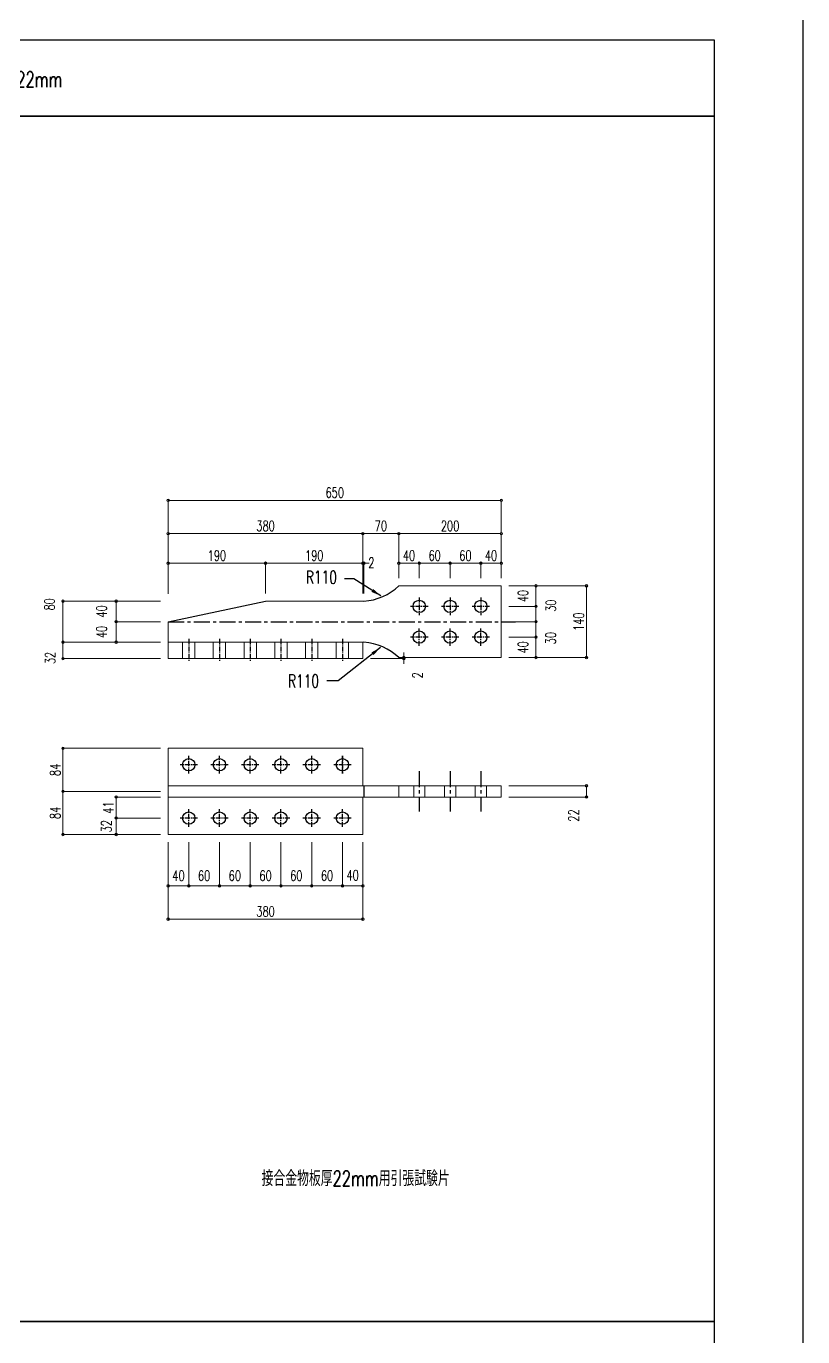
# Model space of a CAD drawing. Header units: millimetres. Extents: x -4568 to 36914, y -114 to 17788.
# Drawn here: x 28109 to 29624, y 9515 to 12072 of the extents above; entities that cross this region are included whole.
import ezdxf

# ---------------------------------------------------------------- set-up
doc = ezdxf.new("R2010")
doc.units = ezdxf.units.MM
doc.header["$LTSCALE"] = 5
for name, pattern in [('ACAD_ISO03W100', [30, 12, -18]), ('CENTER1', [10, 6.25, -1.25, 1.25, -1.25]), ('JIS_08_50', [53, 50, -1.125, 0.75, -1.125])]:
    doc.linetypes.add(name, pattern=pattern)
doc.layers.get('0').update_dxf_attribs({"color": 255})
doc.layers.get('DEFPOINTS').update_dxf_attribs({"color": 255})
for name, color, linetype in [('01', 7, 'Continuous'), ('CENTER', 2, 'JIS_08_50'), ('寸法', 4, 'Continuous'), ('補助線', 7, 'ACAD_ISO03W100'), ('金物', 142, 'Continuous')]:
    doc.layers.add(name, color=color, linetype=linetype)
doc.styles.add('KANJI', font='simplex.shx', dxfattribs={"width": 0.7, "bigfont": 'extfont2.shx'})
doc.styles.get("Standard").update_dxf_attribs({"font": 'simplex.shx', "width": 0.7, "height": 2.5, "bigfont": '@extfont2.shx'})
doc.styles.add('SUNPOU2', font='simplex.shx', dxfattribs={"width": 0.7, "height": 50, "bigfont": 'extfont2.shx'})
doc.dimstyles.new('コピー(2) - Standard', dxfattribs={"dimtxt": 25, "dimasz": 20, "dimexe": 0.18, "dimexo": 0.0625, "dimgap": 15, "dimtad": 1, "dimdec": 0, "dimzin": 0, "dimdsep": 46, "dimtxsty": 'Standard', "dimblk": 'DOTSMALL', "dimcen": 0.09, "dimadec": 0, "dimazin": 0, "dimtfac": 1, "dimtdec": 0, "dimtofl": 0, "dimtmove": 0, "dimatfit": 3, "dimfxl": 0, "dimtolj": 1, "dimtzin": 0, "dimarcsym": 0})
doc.dimstyles.new('一般寸法-小さめ', dxfattribs={"dimscale": 10, "dimtxt": 2, "dimasz": 0.5, "dimexe": 0.125, "dimexo": 1.5, "dimgap": 0.5, "dimtad": 1, "dimtxsty": 'KANJI', "dimblk": 'ORIGIN', "dimcen": 0, "dimclrd": 256, "dimclre": 256, "dimclrt": 256, "dimadec": 0, "dimazin": 0, "dimtfac": 1, "dimtmove": 2, "dimatfit": 2, "dimfxl": 0, "dimtolj": 2, "dimlwd": 5, "dimlwe": 5, "dimarcsym": 0})

# ---------------------------------------------------------------- blocks, each defined once
blk = doc.blocks.new('_Origin')
at = {"color": 0, "linetype": 'ByBlock', "lineweight": -2}
blk.add_line((0, 0), (-1, 0), dxfattribs=at)
blk.add_circle((0, 0), 0.5, dxfattribs=at)
blk = doc.blocks.new('*D115')
at = {"layer": 'DEFPOINTS', "color": 0, "transparency": 16777216}
for p in [(28766.1, 11081.7), (28386.1, 10949.9), (28766.1, 10949.9)]:
    blk.add_point(p, dxfattribs=at)
at = {"layer": '寸法', "lineweight": 5, "transparency": 16777216}
for p, q in [((28386.1, 10964.9), (28386.1, 11082.9)), ((28391.1, 11081.7), (28761.1, 11081.7)), ((28766.1, 10964.9), (28766.1, 11082.9))]:
    blk.add_line(p, q, dxfattribs=at)
at = {"layer": '寸法', "lineweight": 5, "transparency": 16777216, "xscale": 5, "yscale": 5, "zscale": 5, "rotation": 180}
blk.add_blockref('_Origin', (28386.1, 11081.7), dxfattribs=at)
at = {"layer": '寸法', "lineweight": 5, "transparency": 16777216, "xscale": 5, "yscale": 5, "zscale": 5}
blk.add_blockref('_Origin', (28766.1, 11081.7), dxfattribs=at)
at = {"layer": '寸法', "transparency": 16777216, "insert": (28576.1, 11096.7), "char_height": 20, "attachment_point": 5, "style": 'KANJI'}
blk.add_mtext('\\A2;380', dxfattribs=at)
blk = doc.blocks.new('*D116')
at = {"layer": 'DEFPOINTS', "color": 0, "transparency": 16777216}
for p in [(28766.1, 11081.7), (28836.1, 10981.4), (28766.1, 10949.9)]:
    blk.add_point(p, dxfattribs=at)
at = {"layer": '寸法', "lineweight": 5, "transparency": 16777216}
for p, q in [((28766.1, 10964.9), (28766.1, 11082.9)), ((28831.1, 11081.7), (28771.1, 11081.7)), ((28836.1, 10996.4), (28836.1, 11082.9))]:
    blk.add_line(p, q, dxfattribs=at)
at = {"layer": '寸法', "lineweight": 5, "transparency": 16777216, "xscale": 5, "yscale": 5, "zscale": 5, "rotation": 180}
blk.add_blockref('_Origin', (28766.1, 11081.7), dxfattribs=at)
at = {"layer": '寸法', "lineweight": 5, "transparency": 16777216, "xscale": 5, "yscale": 5, "zscale": 5}
blk.add_blockref('_Origin', (28836.1, 11081.7), dxfattribs=at)
at = {"layer": '寸法', "transparency": 16777216, "insert": (28801.1, 11096.7), "char_height": 20, "attachment_point": 5, "style": 'KANJI'}
blk.add_mtext('\\A2;70', dxfattribs=at)
blk = doc.blocks.new('*D117')
at = {"layer": 'DEFPOINTS', "color": 0, "transparency": 16777216}
for p in [(29036.1, 10589.9), (29202.2, 10589.9), (29036.1, 10567.9)]:
    blk.add_point(p, dxfattribs=at)
at = {"layer": '寸法', "lineweight": 5, "transparency": 16777216}
for p, q in [((29051.1, 10589.9), (29203.5, 10589.9)), ((29051.1, 10567.9), (29203.5, 10567.9)), ((29202.2, 10572.9), (29202.2, 10584.9))]:
    blk.add_line(p, q, dxfattribs=at)
at = {"layer": '寸法', "lineweight": 5, "transparency": 16777216, "xscale": 5, "yscale": 5, "zscale": 5}
for p, rotation in [((29202.2, 10589.9), 90), ((29202.2, 10567.9), 270)]:
    blk.add_blockref('_Origin', p, dxfattribs=dict(at, rotation=rotation))
at = {"layer": '寸法', "transparency": 16777216, "insert": (29177.2, 10531.9), "char_height": 20, "attachment_point": 5, "rotation": 90, "style": 'KANJI'}
blk.add_mtext('\\A2;22', dxfattribs=at)
blk = doc.blocks.new('*D118')
at = {"layer": 'DEFPOINTS', "color": 0, "transparency": 16777216}
for p in [(29036.1, 10979.9), (29202.2, 10979.9), (29036.1, 10839.9)]:
    blk.add_point(p, dxfattribs=at)
at = {"layer": '寸法', "lineweight": 5, "transparency": 16777216}
for p, q in [((29051.1, 10979.9), (29203.5, 10979.9)), ((29202.2, 10844.9), (29202.2, 10974.9)), ((29051.1, 10839.9), (29203.5, 10839.9))]:
    blk.add_line(p, q, dxfattribs=at)
at = {"layer": '寸法', "lineweight": 5, "transparency": 16777216, "xscale": 5, "yscale": 5, "zscale": 5}
for p, rotation in [((29202.2, 10979.9), 90), ((29202.2, 10839.9), 270)]:
    blk.add_blockref('_Origin', p, dxfattribs=dict(at, rotation=rotation))
at = {"layer": '寸法', "transparency": 16777216, "insert": (29187.2, 10909.9), "char_height": 20, "attachment_point": 5, "rotation": 90, "style": 'KANJI'}
blk.add_mtext('\\A2;140', dxfattribs=at)
blk = doc.blocks.new('*D119')
at = {"layer": 'DEFPOINTS', "color": 0, "transparency": 16777216}
for p in [(28180.7, 10949.9), (28386.1, 10949.9), (28386.1, 10869.9)]:
    blk.add_point(p, dxfattribs=at)
at = {"layer": '寸法', "lineweight": 5, "transparency": 16777216}
for p, q in [((28371.1, 10949.9), (28179.4, 10949.9)), ((28180.7, 10874.9), (28180.7, 10944.9)), ((28371.1, 10869.9), (28179.4, 10869.9))]:
    blk.add_line(p, q, dxfattribs=at)
at = {"layer": '寸法', "lineweight": 5, "transparency": 16777216, "xscale": 5, "yscale": 5, "zscale": 5}
for p, rotation in [((28180.7, 10949.9), 90), ((28180.7, 10869.9), 270)]:
    blk.add_blockref('_Origin', p, dxfattribs=dict(at, rotation=rotation))
at = {"layer": '寸法', "transparency": 16777216, "insert": (28154.4, 10943.8), "char_height": 20, "attachment_point": 5, "rotation": 90, "style": 'KANJI'}
blk.add_mtext('\\A2;80', dxfattribs=at)
blk = doc.blocks.new('*D468')
at = {"layer": 'DEFPOINTS', "color": 0, "transparency": 16777216}
for p in [(29036.1, 11081.7), (28836.1, 10981.4), (29036.1, 10979.9)]:
    blk.add_point(p, dxfattribs=at)
at = {"layer": '寸法', "lineweight": 5, "transparency": 16777216}
for p, q in [((28836.1, 10996.4), (28836.1, 11082.9)), ((28841.1, 11081.7), (29031.1, 11081.7)), ((29036.1, 10994.9), (29036.1, 11082.9))]:
    blk.add_line(p, q, dxfattribs=at)
at = {"layer": '寸法', "lineweight": 5, "transparency": 16777216, "xscale": 5, "yscale": 5, "zscale": 5, "rotation": 180}
blk.add_blockref('_Origin', (28836.1, 11081.7), dxfattribs=at)
at = {"layer": '寸法', "lineweight": 5, "transparency": 16777216, "xscale": 5, "yscale": 5, "zscale": 5}
blk.add_blockref('_Origin', (29036.1, 11081.7), dxfattribs=at)
at = {"layer": '寸法', "transparency": 16777216, "insert": (28936.1, 11096.7), "char_height": 20, "attachment_point": 5, "style": 'KANJI'}
blk.add_mtext('\\A2;200', dxfattribs=at)
blk = doc.blocks.new('*D120')
at = {"layer": 'DEFPOINTS', "color": 0, "transparency": 16777216}
for p in [(29036.1, 10979.9), (29036.1, 10939.9), (29103.8, 10939.9)]:
    blk.add_point(p, dxfattribs=at)
at = {"layer": '寸法', "lineweight": 5, "transparency": 16777216}
for p, q in [((29051.1, 10979.9), (29105, 10979.9)), ((29103.8, 10974.9), (29103.8, 10944.9)), ((29051.1, 10939.9), (29105, 10939.9))]:
    blk.add_line(p, q, dxfattribs=at)
at = {"layer": '寸法', "lineweight": 5, "transparency": 16777216, "xscale": 5, "yscale": 5, "zscale": 5}
for p, rotation in [((29103.8, 10979.9), 90), ((29103.8, 10939.9), 270)]:
    blk.add_blockref('_Origin', p, dxfattribs=dict(at, rotation=rotation))
at = {"layer": '寸法', "transparency": 16777216, "insert": (29078.4, 10959.9), "char_height": 20, "attachment_point": 5, "rotation": 90, "style": 'KANJI'}
blk.add_mtext('\\A2;40', dxfattribs=at)
blk = doc.blocks.new('*D121')
at = {"layer": 'DEFPOINTS', "color": 0, "transparency": 16777216}
for p in [(29036.1, 10879.9), (29036.1, 10839.9), (29103.8, 10839.9)]:
    blk.add_point(p, dxfattribs=at)
at = {"layer": '寸法', "lineweight": 5, "transparency": 16777216}
for p, q in [((29051.1, 10879.9), (29105, 10879.9)), ((29103.8, 10874.9), (29103.8, 10844.9)), ((29051.1, 10839.9), (29105, 10839.9))]:
    blk.add_line(p, q, dxfattribs=at)
at = {"layer": '寸法', "lineweight": 5, "transparency": 16777216, "xscale": 5, "yscale": 5, "zscale": 5}
for p, rotation in [((29103.8, 10879.9), 90), ((29103.8, 10839.9), 270)]:
    blk.add_blockref('_Origin', p, dxfattribs=dict(at, rotation=rotation))
at = {"layer": '寸法', "transparency": 16777216, "insert": (29078.4, 10859.9), "char_height": 20, "attachment_point": 5, "rotation": 90, "style": 'KANJI'}
blk.add_mtext('\\A2;40', dxfattribs=at)
blk = doc.blocks.new('*D122')
at = {"layer": 'DEFPOINTS', "color": 0, "transparency": 16777216}
for p in [(28284.3, 10909.9), (28386.1, 10909.9), (28386.1, 10869.9)]:
    blk.add_point(p, dxfattribs=at)
at = {"layer": '寸法', "lineweight": 5, "transparency": 16777216}
for p, q in [((28371.1, 10909.9), (28283, 10909.9)), ((28284.3, 10874.9), (28284.3, 10904.9)), ((28371.1, 10869.9), (28283, 10869.9))]:
    blk.add_line(p, q, dxfattribs=at)
at = {"layer": '寸法', "lineweight": 5, "transparency": 16777216, "xscale": 5, "yscale": 5, "zscale": 5}
for p, rotation in [((28284.3, 10909.9), 90), ((28284.3, 10869.9), 270)]:
    blk.add_blockref('_Origin', p, dxfattribs=dict(at, rotation=rotation))
at = {"layer": '寸法', "transparency": 16777216, "insert": (28256.1, 10889.9), "char_height": 20, "attachment_point": 5, "rotation": 90, "style": 'KANJI'}
blk.add_mtext('\\A2;40', dxfattribs=at)
blk = doc.blocks.new('*D123')
at = {"layer": 'DEFPOINTS', "color": 0, "transparency": 16777216}
for p in [(28284.3, 10949.9), (28386.1, 10949.9), (28386.1, 10909.9)]:
    blk.add_point(p, dxfattribs=at)
at = {"layer": '寸法', "lineweight": 5, "transparency": 16777216}
for p, q in [((28371.1, 10949.9), (28283, 10949.9)), ((28284.3, 10914.9), (28284.3, 10944.9)), ((28371.1, 10909.9), (28283, 10909.9))]:
    blk.add_line(p, q, dxfattribs=at)
at = {"layer": '寸法', "lineweight": 5, "transparency": 16777216, "xscale": 5, "yscale": 5, "zscale": 5}
for p, rotation in [((28284.3, 10949.9), 90), ((28284.3, 10909.9), 270)]:
    blk.add_blockref('_Origin', p, dxfattribs=dict(at, rotation=rotation))
at = {"layer": '寸法', "transparency": 16777216, "insert": (28256.1, 10929.9), "char_height": 20, "attachment_point": 5, "rotation": 90, "style": 'KANJI'}
blk.add_mtext('\\A2;40', dxfattribs=at)
blk = doc.blocks.new('*D124')
at = {"layer": 'DEFPOINTS', "color": 0, "transparency": 16777216}
for p in [(29036.1, 11146.7), (29036.1, 10981.4), (28386.1, 10949.1)]:
    blk.add_point(p, dxfattribs=at)
at = {"layer": '寸法', "lineweight": 5, "transparency": 16777216}
for p, q in [((28386.1, 10964.1), (28386.1, 11147.9)), ((29036.1, 10996.4), (29036.1, 11147.9)), ((28391.1, 11146.7), (29031.1, 11146.7))]:
    blk.add_line(p, q, dxfattribs=at)
at = {"layer": '寸法', "lineweight": 5, "transparency": 16777216, "xscale": 5, "yscale": 5, "zscale": 5, "rotation": 180}
blk.add_blockref('_Origin', (28386.1, 11146.7), dxfattribs=at)
at = {"layer": '寸法', "lineweight": 5, "transparency": 16777216, "xscale": 5, "yscale": 5, "zscale": 5}
blk.add_blockref('_Origin', (29036.1, 11146.7), dxfattribs=at)
at = {"layer": '寸法', "transparency": 16777216, "insert": (28711.1, 11161.7), "char_height": 20, "attachment_point": 5, "style": 'KANJI'}
blk.add_mtext('\\A2;650', dxfattribs=at)
blk = doc.blocks.new('_DotSmall')
at = {"color": 0, "linetype": 'ByBlock', "const_width": 0.5}
blk.add_lwpolyline([(-0.0625, 0, 1), (0.0625, 0, 1)], format="xyb", close=True, dxfattribs=at)
blk = doc.blocks.new('*D125')
at = {"layer": 'DEFPOINTS', "color": 0, "transparency": 16777216}
for p in [(28576.1, 11023.9), (28386.1, 10949.9), (28576.1, 10949.9)]:
    blk.add_point(p, dxfattribs=at)
at = {"layer": '寸法', "lineweight": 5, "transparency": 16777216}
for p, q in [((28386.1, 10964.9), (28386.1, 11025.2)), ((28391.1, 11023.9), (28571.1, 11023.9)), ((28576.1, 10964.9), (28576.1, 11025.2))]:
    blk.add_line(p, q, dxfattribs=at)
at = {"layer": '寸法', "lineweight": 5, "transparency": 16777216, "xscale": 5, "yscale": 5, "zscale": 5, "rotation": 180}
blk.add_blockref('_Origin', (28386.1, 11023.9), dxfattribs=at)
at = {"layer": '寸法', "lineweight": 5, "transparency": 16777216, "xscale": 5, "yscale": 5, "zscale": 5}
blk.add_blockref('_Origin', (28576.1, 11023.9), dxfattribs=at)
at = {"layer": '寸法', "transparency": 16777216, "insert": (28481.1, 11038.9), "char_height": 20, "attachment_point": 5, "style": 'KANJI'}
blk.add_mtext('\\A2;190', dxfattribs=at)
blk = doc.blocks.new('*D126')
at = {"layer": 'DEFPOINTS', "color": 0, "transparency": 16777216}
for p in [(28766.1, 11023.9), (28576.1, 10949.9), (28766.1, 10949.9)]:
    blk.add_point(p, dxfattribs=at)
at = {"layer": '寸法', "lineweight": 5, "transparency": 16777216}
for p, q in [((28576.1, 10964.9), (28576.1, 11025.2)), ((28581.1, 11023.9), (28761.1, 11023.9)), ((28766.1, 10964.9), (28766.1, 11025.2))]:
    blk.add_line(p, q, dxfattribs=at)
at = {"layer": '寸法', "lineweight": 5, "transparency": 16777216, "xscale": 5, "yscale": 5, "zscale": 5, "rotation": 180}
blk.add_blockref('_Origin', (28576.1, 11023.9), dxfattribs=at)
at = {"layer": '寸法', "lineweight": 5, "transparency": 16777216, "xscale": 5, "yscale": 5, "zscale": 5}
blk.add_blockref('_Origin', (28766.1, 11023.9), dxfattribs=at)
at = {"layer": '寸法', "transparency": 16777216, "insert": (28671.1, 11038.9), "char_height": 20, "attachment_point": 5, "style": 'KANJI'}
blk.add_mtext('\\A2;190', dxfattribs=at)
blk = doc.blocks.new('*D127')
at = {"layer": 'DEFPOINTS', "color": 0, "transparency": 16777216}
for p in [(28876.1, 11023.9), (28836.1, 10979.9), (28876.1, 10979.9)]:
    blk.add_point(p, dxfattribs=at)
at = {"layer": '寸法', "lineweight": 5, "transparency": 16777216}
for p, q in [((28836.1, 10994.9), (28836.1, 11025.2)), ((28841.1, 11023.9), (28871.1, 11023.9)), ((28876.1, 10994.9), (28876.1, 11025.2))]:
    blk.add_line(p, q, dxfattribs=at)
at = {"layer": '寸法', "lineweight": 5, "transparency": 16777216, "xscale": 5, "yscale": 5, "zscale": 5, "rotation": 180}
blk.add_blockref('_Origin', (28836.1, 11023.9), dxfattribs=at)
at = {"layer": '寸法', "lineweight": 5, "transparency": 16777216, "xscale": 5, "yscale": 5, "zscale": 5}
blk.add_blockref('_Origin', (28876.1, 11023.9), dxfattribs=at)
at = {"layer": '寸法', "transparency": 16777216, "insert": (28856.1, 11038.9), "char_height": 20, "attachment_point": 5, "style": 'KANJI'}
blk.add_mtext('\\A2;40', dxfattribs=at)
blk = doc.blocks.new('*D128')
at = {"layer": 'DEFPOINTS', "color": 0, "transparency": 16777216}
for p in [(28996.1, 11023.9), (28936.1, 10979.9), (28996.1, 10979.9)]:
    blk.add_point(p, dxfattribs=at)
at = {"layer": '寸法', "lineweight": 5, "transparency": 16777216}
for p, q in [((28936.1, 10994.9), (28936.1, 11025.2)), ((28941.1, 11023.9), (28991.1, 11023.9)), ((28996.1, 10994.9), (28996.1, 11025.2))]:
    blk.add_line(p, q, dxfattribs=at)
at = {"layer": '寸法', "lineweight": 5, "transparency": 16777216, "xscale": 5, "yscale": 5, "zscale": 5, "rotation": 180}
blk.add_blockref('_Origin', (28936.1, 11023.9), dxfattribs=at)
at = {"layer": '寸法', "lineweight": 5, "transparency": 16777216, "xscale": 5, "yscale": 5, "zscale": 5}
blk.add_blockref('_Origin', (28996.1, 11023.9), dxfattribs=at)
at = {"layer": '寸法', "transparency": 16777216, "insert": (28966.1, 11038.9), "char_height": 20, "attachment_point": 5, "style": 'KANJI'}
blk.add_mtext('\\A2;60', dxfattribs=at)
blk = doc.blocks.new('*D129')
at = {"layer": 'DEFPOINTS', "color": 0, "transparency": 16777216}
for p in [(28936.1, 11023.9), (28876.1, 10979.9), (28936.1, 10979.9)]:
    blk.add_point(p, dxfattribs=at)
at = {"layer": '寸法', "lineweight": 5, "transparency": 16777216}
for p, q in [((28876.1, 10994.9), (28876.1, 11025.2)), ((28881.1, 11023.9), (28931.1, 11023.9)), ((28936.1, 10994.9), (28936.1, 11025.2))]:
    blk.add_line(p, q, dxfattribs=at)
at = {"layer": '寸法', "lineweight": 5, "transparency": 16777216, "xscale": 5, "yscale": 5, "zscale": 5, "rotation": 180}
blk.add_blockref('_Origin', (28876.1, 11023.9), dxfattribs=at)
at = {"layer": '寸法', "lineweight": 5, "transparency": 16777216, "xscale": 5, "yscale": 5, "zscale": 5}
blk.add_blockref('_Origin', (28936.1, 11023.9), dxfattribs=at)
at = {"layer": '寸法', "transparency": 16777216, "insert": (28906.1, 11038.9), "char_height": 20, "attachment_point": 5, "style": 'KANJI'}
blk.add_mtext('\\A2;60', dxfattribs=at)
blk = doc.blocks.new('*D130')
at = {"layer": 'DEFPOINTS', "color": 0, "transparency": 16777216}
for p in [(29036.1, 11023.9), (28996.1, 10979.9), (29036.1, 10979.9)]:
    blk.add_point(p, dxfattribs=at)
at = {"layer": '寸法', "lineweight": 5, "transparency": 16777216}
for p, q in [((28996.1, 10994.9), (28996.1, 11025.2)), ((29001.1, 11023.9), (29031.1, 11023.9)), ((29036.1, 10994.9), (29036.1, 11025.2))]:
    blk.add_line(p, q, dxfattribs=at)
at = {"layer": '寸法', "lineweight": 5, "transparency": 16777216, "xscale": 5, "yscale": 5, "zscale": 5, "rotation": 180}
blk.add_blockref('_Origin', (28996.1, 11023.9), dxfattribs=at)
at = {"layer": '寸法', "lineweight": 5, "transparency": 16777216, "xscale": 5, "yscale": 5, "zscale": 5}
blk.add_blockref('_Origin', (29036.1, 11023.9), dxfattribs=at)
at = {"layer": '寸法', "transparency": 16777216, "insert": (29016.1, 11038.9), "char_height": 20, "attachment_point": 5, "style": 'KANJI'}
blk.add_mtext('\\A2;40', dxfattribs=at)
blk = doc.blocks.new('*D131')
at = {"layer": 'DEFPOINTS', "color": 0, "transparency": 16777216}
for p in [(29036.1, 10939.9), (29036.1, 10909.9), (29103.8, 10909.9)]:
    blk.add_point(p, dxfattribs=at)
at = {"layer": '寸法', "lineweight": 5, "transparency": 16777216}
for p, q in [((29051.1, 10939.9), (29105, 10939.9)), ((29103.8, 10934.9), (29103.8, 10914.9)), ((29051.1, 10909.9), (29105, 10909.9))]:
    blk.add_line(p, q, dxfattribs=at)
at = {"layer": '寸法', "lineweight": 5, "transparency": 16777216, "xscale": 5, "yscale": 5, "zscale": 5}
for p, rotation in [((29103.8, 10939.9), 90), ((29103.8, 10909.9), 270)]:
    blk.add_blockref('_Origin', p, dxfattribs=dict(at, rotation=rotation))
at = {"layer": '寸法', "transparency": 16777216, "insert": (29132.8, 10941.1), "char_height": 20, "attachment_point": 5, "rotation": 90, "style": 'KANJI'}
blk.add_mtext('\\A2;30', dxfattribs=at)
blk = doc.blocks.new('*D132')
at = {"layer": 'DEFPOINTS', "color": 0, "transparency": 16777216}
for p in [(29036.1, 10909.9), (29036.1, 10879.9), (29103.8, 10879.9)]:
    blk.add_point(p, dxfattribs=at)
at = {"layer": '寸法', "lineweight": 5, "transparency": 16777216}
for p, q in [((29051.1, 10909.9), (29105, 10909.9)), ((29103.8, 10904.9), (29103.8, 10884.9)), ((29051.1, 10879.9), (29105, 10879.9))]:
    blk.add_line(p, q, dxfattribs=at)
at = {"layer": '寸法', "lineweight": 5, "transparency": 16777216, "xscale": 5, "yscale": 5, "zscale": 5}
for p, rotation in [((29103.8, 10909.9), 90), ((29103.8, 10879.9), 270)]:
    blk.add_blockref('_Origin', p, dxfattribs=dict(at, rotation=rotation))
at = {"layer": '寸法', "transparency": 16777216, "insert": (29132.5, 10877.7), "char_height": 20, "attachment_point": 5, "rotation": 90, "style": 'KANJI'}
blk.add_mtext('\\A2;30', dxfattribs=at)
blk = doc.blocks.new('*D469')
at = {"layer": 'DEFPOINTS', "color": 0, "transparency": 16777216}
for p in [(28768.1, 11023.9), (28766.1, 10949.9), (28768.1, 10949.9)]:
    blk.add_point(p, dxfattribs=at)
at = {"layer": '寸法', "lineweight": 5, "transparency": 16777216}
for p, q in [((28761.1, 11023.9), (28756.1, 11023.9)), ((28766.1, 10964.9), (28766.1, 11025.2)), ((28766.1, 11023.9), (28768.1, 11023.9)), ((28768.1, 10964.9), (28768.1, 11025.2)), ((28773.1, 11023.9), (28778.1, 11023.9))]:
    blk.add_line(p, q, dxfattribs=at)
at = {"layer": '寸法', "lineweight": 5, "transparency": 16777216, "xscale": 5, "yscale": 5, "zscale": 5}
blk.add_blockref('_Origin', (28766.1, 11023.9), dxfattribs=at)
at = {"layer": '寸法', "lineweight": 5, "transparency": 16777216, "xscale": 5, "yscale": 5, "zscale": 5, "rotation": 180}
blk.add_blockref('_Origin', (28768.1, 11023.9), dxfattribs=at)
at = {"layer": '寸法', "transparency": 16777216, "insert": (28782.7, 11025), "char_height": 20, "attachment_point": 5, "style": 'KANJI'}
blk.add_mtext('\\A2;2', dxfattribs=at)
blk = doc.blocks.new('*D146')
at = {"layer": 'DEFPOINTS', "color": 0, "transparency": 16777216}
for p in [(28766.1, 10837.9), (28836.1, 10839.9), (28845.7, 10839.9)]:
    blk.add_point(p, dxfattribs=at)
at = {"layer": '寸法', "lineweight": 5, "transparency": 16777216}
for p, q in [((28845.7, 10844.9), (28845.7, 10849.9)), ((28781.1, 10837.9), (28847, 10837.9)), ((28845.7, 10837.9), (28845.7, 10839.9)), ((28845.7, 10832.9), (28845.7, 10827.9)), ((28851.1, 10839.9), (28847, 10839.9))]:
    blk.add_line(p, q, dxfattribs=at)
at = {"layer": '寸法', "lineweight": 5, "transparency": 16777216, "xscale": 5, "yscale": 5, "zscale": 5}
for p, rotation in [((28845.7, 10839.9), 270), ((28845.7, 10837.9), 90)]:
    blk.add_blockref('_Origin', p, dxfattribs=dict(at, rotation=rotation))
at = {"layer": '寸法', "transparency": 16777216, "insert": (28872.5, 10805.5), "char_height": 20, "attachment_point": 5, "rotation": 90, "style": 'KANJI'}
blk.add_mtext('\\A2;2', dxfattribs=at)
blk = doc.blocks.new('*D476')
at = {"layer": 'DEFPOINTS', "color": 0, "transparency": 16777216}
for p in [(28180.7, 10869.9), (28386.1, 10869.9), (28386.1, 10837.9)]:
    blk.add_point(p, dxfattribs=at)
at = {"layer": '寸法', "lineweight": 5, "transparency": 16777216}
for p, q in [((28371.1, 10869.9), (28179.4, 10869.9)), ((28180.7, 10842.9), (28180.7, 10864.9)), ((28371.1, 10837.9), (28179.4, 10837.9))]:
    blk.add_line(p, q, dxfattribs=at)
at = {"layer": '寸法', "lineweight": 5, "transparency": 16777216, "xscale": 5, "yscale": 5, "zscale": 5}
for p, rotation in [((28180.7, 10869.9), 90), ((28180.7, 10837.9), 270)]:
    blk.add_blockref('_Origin', p, dxfattribs=dict(at, rotation=rotation))
at = {"layer": '寸法', "transparency": 16777216, "insert": (28155.7, 10839.1), "char_height": 20, "attachment_point": 5, "rotation": 90, "style": 'KANJI'}
blk.add_mtext('\\A2;32', dxfattribs=at)
blk = doc.blocks.new('*D77')
at = {"layer": 'DEFPOINTS', "color": 0, "transparency": 16777216}
for p in [(28666.1, 10494.9), (28726.1, 10494.9), (28726.1, 10394.4)]:
    blk.add_point(p, dxfattribs=at)
at = {"layer": '寸法', "lineweight": 5, "transparency": 16777216}
for p, q in [((28666.1, 10479.9), (28666.1, 10393.2)), ((28726.1, 10479.9), (28726.1, 10393.2)), ((28671.1, 10394.4), (28721.1, 10394.4))]:
    blk.add_line(p, q, dxfattribs=at)
at = {"layer": '寸法', "lineweight": 5, "transparency": 16777216, "xscale": 5, "yscale": 5, "zscale": 5, "rotation": 180}
blk.add_blockref('_Origin', (28666.1, 10394.4), dxfattribs=at)
at = {"layer": '寸法', "lineweight": 5, "transparency": 16777216, "xscale": 5, "yscale": 5, "zscale": 5}
blk.add_blockref('_Origin', (28726.1, 10394.4), dxfattribs=at)
at = {"layer": '寸法', "transparency": 16777216, "insert": (28696.1, 10414.4), "char_height": 20, "attachment_point": 5, "style": 'KANJI'}
blk.add_mtext('\\A2;60', dxfattribs=at)
blk = doc.blocks.new('*D78')
at = {"layer": 'DEFPOINTS', "color": 0, "transparency": 16777216}
for p in [(28426.1, 10494.9), (28486.1, 10494.9), (28426.1, 10394.4)]:
    blk.add_point(p, dxfattribs=at)
at = {"layer": '寸法', "lineweight": 5, "transparency": 16777216}
for p, q in [((28426.1, 10479.9), (28426.1, 10393.2)), ((28486.1, 10479.9), (28486.1, 10393.2)), ((28481.1, 10394.4), (28431.1, 10394.4))]:
    blk.add_line(p, q, dxfattribs=at)
at = {"layer": '寸法', "lineweight": 5, "transparency": 16777216, "xscale": 5, "yscale": 5, "zscale": 5, "rotation": 180}
blk.add_blockref('_Origin', (28426.1, 10394.4), dxfattribs=at)
at = {"layer": '寸法', "lineweight": 5, "transparency": 16777216, "xscale": 5, "yscale": 5, "zscale": 5}
blk.add_blockref('_Origin', (28486.1, 10394.4), dxfattribs=at)
at = {"layer": '寸法', "transparency": 16777216, "insert": (28456.1, 10414.4), "char_height": 20, "attachment_point": 5, "style": 'KANJI'}
blk.add_mtext('\\A2;60', dxfattribs=at)
blk = doc.blocks.new('*D460')
at = {"layer": 'DEFPOINTS', "color": 0, "transparency": 16777216}
for p in [(28386.1, 10494.9), (28766.1, 10494.9), (28766.1, 10329.6)]:
    blk.add_point(p, dxfattribs=at)
at = {"layer": '寸法', "lineweight": 5, "transparency": 16777216}
for p, q in [((28386.1, 10479.9), (28386.1, 10328.3)), ((28766.1, 10479.9), (28766.1, 10328.3)), ((28391.1, 10329.6), (28761.1, 10329.6))]:
    blk.add_line(p, q, dxfattribs=at)
at = {"layer": '寸法', "lineweight": 5, "transparency": 16777216, "xscale": 5, "yscale": 5, "zscale": 5, "rotation": 180}
blk.add_blockref('_Origin', (28386.1, 10329.6), dxfattribs=at)
at = {"layer": '寸法', "lineweight": 5, "transparency": 16777216, "xscale": 5, "yscale": 5, "zscale": 5}
blk.add_blockref('_Origin', (28766.1, 10329.6), dxfattribs=at)
at = {"layer": '寸法', "transparency": 16777216, "insert": (28576.1, 10344.6), "char_height": 20, "attachment_point": 5, "style": 'KANJI'}
blk.add_mtext('\\A2;380', dxfattribs=at)
blk = doc.blocks.new('*D79')
at = {"layer": 'DEFPOINTS', "color": 0, "transparency": 16777216}
for p in [(28606.1, 10494.9), (28666.1, 10494.9), (28606.1, 10394.4)]:
    blk.add_point(p, dxfattribs=at)
at = {"layer": '寸法', "lineweight": 5, "transparency": 16777216}
for p, q in [((28606.1, 10479.9), (28606.1, 10393.2)), ((28666.1, 10479.9), (28666.1, 10393.2)), ((28661.1, 10394.4), (28611.1, 10394.4))]:
    blk.add_line(p, q, dxfattribs=at)
at = {"layer": '寸法', "lineweight": 5, "transparency": 16777216, "xscale": 5, "yscale": 5, "zscale": 5, "rotation": 180}
blk.add_blockref('_Origin', (28606.1, 10394.4), dxfattribs=at)
at = {"layer": '寸法', "lineweight": 5, "transparency": 16777216, "xscale": 5, "yscale": 5, "zscale": 5}
blk.add_blockref('_Origin', (28666.1, 10394.4), dxfattribs=at)
at = {"layer": '寸法', "transparency": 16777216, "insert": (28636.1, 10414.4), "char_height": 20, "attachment_point": 5, "style": 'KANJI'}
blk.add_mtext('\\A2;60', dxfattribs=at)
blk = doc.blocks.new('*D80')
at = {"layer": 'DEFPOINTS', "color": 0, "transparency": 16777216}
for p in [(28546.1, 10494.9), (28606.1, 10494.9), (28546.1, 10394.4)]:
    blk.add_point(p, dxfattribs=at)
at = {"layer": '寸法', "lineweight": 5, "transparency": 16777216}
for p, q in [((28546.1, 10479.9), (28546.1, 10393.2)), ((28606.1, 10479.9), (28606.1, 10393.2)), ((28601.1, 10394.4), (28551.1, 10394.4))]:
    blk.add_line(p, q, dxfattribs=at)
at = {"layer": '寸法', "lineweight": 5, "transparency": 16777216, "xscale": 5, "yscale": 5, "zscale": 5, "rotation": 180}
blk.add_blockref('_Origin', (28546.1, 10394.4), dxfattribs=at)
at = {"layer": '寸法', "lineweight": 5, "transparency": 16777216, "xscale": 5, "yscale": 5, "zscale": 5}
blk.add_blockref('_Origin', (28606.1, 10394.4), dxfattribs=at)
at = {"layer": '寸法', "transparency": 16777216, "insert": (28576.1, 10414.4), "char_height": 20, "attachment_point": 5, "style": 'KANJI'}
blk.add_mtext('\\A2;60', dxfattribs=at)
blk = doc.blocks.new('*D81')
at = {"layer": 'DEFPOINTS', "color": 0, "transparency": 16777216}
for p in [(28486.1, 10494.9), (28546.1, 10494.9), (28486.1, 10394.4)]:
    blk.add_point(p, dxfattribs=at)
at = {"layer": '寸法', "lineweight": 5, "transparency": 16777216}
for p, q in [((28486.1, 10479.9), (28486.1, 10393.2)), ((28546.1, 10479.9), (28546.1, 10393.2)), ((28541.1, 10394.4), (28491.1, 10394.4))]:
    blk.add_line(p, q, dxfattribs=at)
at = {"layer": '寸法', "lineweight": 5, "transparency": 16777216, "xscale": 5, "yscale": 5, "zscale": 5, "rotation": 180}
blk.add_blockref('_Origin', (28486.1, 10394.4), dxfattribs=at)
at = {"layer": '寸法', "lineweight": 5, "transparency": 16777216, "xscale": 5, "yscale": 5, "zscale": 5}
blk.add_blockref('_Origin', (28546.1, 10394.4), dxfattribs=at)
at = {"layer": '寸法', "transparency": 16777216, "insert": (28516.1, 10414.4), "char_height": 20, "attachment_point": 5, "style": 'KANJI'}
blk.add_mtext('\\A2;60', dxfattribs=at)
blk = doc.blocks.new('*D82')
at = {"layer": 'DEFPOINTS', "color": 0, "transparency": 16777216}
for p in [(28386.1, 10494.9), (28426.1, 10494.9), (28386.1, 10394.4)]:
    blk.add_point(p, dxfattribs=at)
at = {"layer": '寸法', "lineweight": 5, "transparency": 16777216}
for p, q in [((28386.1, 10479.9), (28386.1, 10393.2)), ((28426.1, 10479.9), (28426.1, 10393.2)), ((28421.1, 10394.4), (28391.1, 10394.4))]:
    blk.add_line(p, q, dxfattribs=at)
at = {"layer": '寸法', "lineweight": 5, "transparency": 16777216, "xscale": 5, "yscale": 5, "zscale": 5, "rotation": 180}
blk.add_blockref('_Origin', (28386.1, 10394.4), dxfattribs=at)
at = {"layer": '寸法', "lineweight": 5, "transparency": 16777216, "xscale": 5, "yscale": 5, "zscale": 5}
blk.add_blockref('_Origin', (28426.1, 10394.4), dxfattribs=at)
at = {"layer": '寸法', "transparency": 16777216, "insert": (28406.1, 10414.4), "char_height": 20, "attachment_point": 5, "style": 'KANJI'}
blk.add_mtext('\\A2;40', dxfattribs=at)
blk = doc.blocks.new('*D83')
at = {"layer": 'DEFPOINTS', "color": 0, "transparency": 16777216}
for p in [(28726.1, 10494.9), (28766.1, 10494.9), (28726.1, 10394.4)]:
    blk.add_point(p, dxfattribs=at)
at = {"layer": '寸法', "lineweight": 5, "transparency": 16777216}
for p, q in [((28726.1, 10479.9), (28726.1, 10393.2)), ((28766.1, 10479.9), (28766.1, 10393.2)), ((28761.1, 10394.4), (28731.1, 10394.4))]:
    blk.add_line(p, q, dxfattribs=at)
at = {"layer": '寸法', "lineweight": 5, "transparency": 16777216, "xscale": 5, "yscale": 5, "zscale": 5, "rotation": 180}
blk.add_blockref('_Origin', (28726.1, 10394.4), dxfattribs=at)
at = {"layer": '寸法', "lineweight": 5, "transparency": 16777216, "xscale": 5, "yscale": 5, "zscale": 5}
blk.add_blockref('_Origin', (28766.1, 10394.4), dxfattribs=at)
at = {"layer": '寸法', "transparency": 16777216, "insert": (28746.1, 10415.2), "char_height": 20, "attachment_point": 5, "style": 'KANJI'}
blk.add_mtext('\\A2;40', dxfattribs=at)
blk = doc.blocks.new('*D84')
at = {"layer": 'DEFPOINTS', "color": 0, "ltscale": 2, "transparency": 16777216}
for p in [(28386.1, 10578.9), (28180.7, 10494.9), (28386.1, 10494.9)]:
    blk.add_point(p, dxfattribs=at)
at = {"layer": '寸法', "lineweight": 5, "ltscale": 2, "transparency": 16777216}
for p, q in [((28371.1, 10578.9), (28179.4, 10578.9)), ((28180.7, 10573.9), (28180.7, 10499.9)), ((28371.1, 10494.9), (28179.4, 10494.9))]:
    blk.add_line(p, q, dxfattribs=at)
at = {"layer": '寸法', "lineweight": 5, "ltscale": 2, "transparency": 16777216, "xscale": 5, "yscale": 5, "zscale": 5}
for p, rotation in [((28180.7, 10578.9), 90), ((28180.7, 10494.9), 270)]:
    blk.add_blockref('_Origin', p, dxfattribs=dict(at, rotation=rotation))
at = {"layer": '寸法', "ltscale": 2, "transparency": 16777216, "insert": (28165.7, 10536.9), "char_height": 20, "attachment_point": 5, "rotation": 90, "style": 'KANJI'}
blk.add_mtext('\\A2;84', dxfattribs=at)
blk = doc.blocks.new('*D461')
at = {"layer": 'DEFPOINTS', "color": 0, "ltscale": 2, "transparency": 16777216}
for p in [(28386.1, 10662.9), (28180.7, 10578.9), (28386.1, 10578.9)]:
    blk.add_point(p, dxfattribs=at)
at = {"layer": '寸法', "lineweight": 5, "ltscale": 2, "transparency": 16777216}
for p, q in [((28371.1, 10662.9), (28179.4, 10662.9)), ((28180.7, 10657.9), (28180.7, 10583.9)), ((28371.1, 10578.9), (28179.4, 10578.9))]:
    blk.add_line(p, q, dxfattribs=at)
at = {"layer": '寸法', "lineweight": 5, "ltscale": 2, "transparency": 16777216, "xscale": 5, "yscale": 5, "zscale": 5}
for p, rotation in [((28180.7, 10662.9), 90), ((28180.7, 10578.9), 270)]:
    blk.add_blockref('_Origin', p, dxfattribs=dict(at, rotation=rotation))
at = {"layer": '寸法', "ltscale": 2, "transparency": 16777216, "insert": (28165.7, 10620.9), "char_height": 20, "attachment_point": 5, "rotation": 90, "style": 'KANJI'}
blk.add_mtext('\\A2;84', dxfattribs=at)
blk = doc.blocks.new('*D85')
at = {"layer": 'DEFPOINTS', "color": 0, "ltscale": 2, "transparency": 16777216}
for p in [(28386.1, 10526.9), (28284.3, 10494.9), (28386.1, 10494.9)]:
    blk.add_point(p, dxfattribs=at)
at = {"layer": '寸法', "lineweight": 5, "ltscale": 2, "transparency": 16777216}
for p, q in [((28371.1, 10526.9), (28283, 10526.9)), ((28284.3, 10521.9), (28284.3, 10499.9)), ((28371.1, 10494.9), (28283, 10494.9))]:
    blk.add_line(p, q, dxfattribs=at)
at = {"layer": '寸法', "lineweight": 5, "ltscale": 2, "transparency": 16777216, "xscale": 5, "yscale": 5, "zscale": 5}
for p, rotation in [((28284.3, 10526.9), 90), ((28284.3, 10494.9), 270)]:
    blk.add_blockref('_Origin', p, dxfattribs=dict(at, rotation=rotation))
at = {"layer": '寸法', "ltscale": 2, "transparency": 16777216, "insert": (28265.5, 10510.9), "char_height": 20, "attachment_point": 5, "rotation": 90, "style": 'KANJI'}
blk.add_mtext('\\A2;32', dxfattribs=at)
blk = doc.blocks.new('*D462')
at = {"layer": 'DEFPOINTS', "color": 0, "ltscale": 2, "transparency": 16777216}
for p in [(28386.1, 10567.9), (28284.3, 10526.9), (28386.1, 10526.9)]:
    blk.add_point(p, dxfattribs=at)
at = {"layer": '寸法', "lineweight": 5, "ltscale": 2, "transparency": 16777216}
for p, q in [((28371.1, 10567.9), (28283, 10567.9)), ((28284.3, 10562.9), (28284.3, 10531.9)), ((28371.1, 10526.9), (28283, 10526.9))]:
    blk.add_line(p, q, dxfattribs=at)
at = {"layer": '寸法', "lineweight": 5, "ltscale": 2, "transparency": 16777216, "xscale": 5, "yscale": 5, "zscale": 5}
for p, rotation in [((28284.3, 10567.9), 90), ((28284.3, 10526.9), 270)]:
    blk.add_blockref('_Origin', p, dxfattribs=dict(at, rotation=rotation))
at = {"layer": '寸法', "ltscale": 2, "transparency": 16777216, "insert": (28269.3, 10547.4), "char_height": 20, "attachment_point": 5, "rotation": 90, "style": 'KANJI'}
blk.add_mtext('\\A2;41', dxfattribs=at)

msp = doc.modelspace()

# ---------------------------------------------------------------- linework, layer by layer
at = {"linetype": 'Continuous', "lineweight": -3}
msp.add_lwpolyline([(16908.559, 14690.974), (29624.479, 14690.974), (29624.479, 5709.694), (16908.559, 5709.694)], close=True, dxfattribs=at)
at = {"layer": '01', "ltscale": 2}
for points in [[(26651.831, 12045.347), (29451.831, 12045.347), (29451.831, 11896.004), (26651.831, 11896.004)], [(28051.831, 11896.004), (29451.831, 11896.004), (29451.831, 9544.424), (28051.831, 9544.424)], [(26651.831, 9544.424), (29451.831, 9544.424), (29451.831, 9395.081), (26651.831, 9395.081)]]:
    msp.add_lwpolyline(points, close=True, dxfattribs=at)
at = {"layer": 'CENTER', "color": 7, "linetype": 'CENTER1'}
for p, q in [((28386.106, 10909.882), (29063.76, 10909.882)), ((28876.106, 10618.474), (28876.106, 10539.376)), ((28936.106, 10618.474), (28936.106, 10539.376)), ((28996.106, 10618.474), (28996.106, 10539.376))]:
    msp.add_line(p, q, dxfattribs=at)
at = {"layer": '寸法', "linetype": 'CENTER1', "ltscale": 0.3}
for p, q in [((28876.106, 10956.882), (28876.106, 10922.882)), ((28936.106, 10956.882), (28936.106, 10922.882)), ((28996.106, 10956.882), (28996.106, 10922.882)), ((28893.106, 10939.882), (28859.106, 10939.882)), ((28953.106, 10939.882), (28919.106, 10939.882)), ((29013.106, 10939.882), (28979.106, 10939.882)), ((28876.106, 10862.882), (28876.106, 10896.882)), ((28936.106, 10862.882), (28936.106, 10896.882)), ((28996.106, 10862.882), (28996.106, 10896.882)), ((28426.106, 10876.382), (28426.106, 10831.382)), ((28486.106, 10876.382), (28486.106, 10831.382)), ((28546.106, 10876.382), (28546.106, 10831.382)), ((28606.106, 10876.382), (28606.106, 10831.382)), ((28666.106, 10876.382), (28666.106, 10831.382)), ((28726.106, 10876.382), (28726.106, 10831.382)), ((28893.106, 10879.882), (28859.106, 10879.882)), ((28953.106, 10879.882), (28919.106, 10879.882)), ((29013.106, 10879.882), (28979.106, 10879.882)), ((28426.106, 10613.925), (28426.106, 10647.925)), ((28486.106, 10613.925), (28486.106, 10647.925)), ((28546.106, 10613.925), (28546.106, 10647.925)), ((28606.106, 10613.925), (28606.106, 10647.925)), ((28666.106, 10613.925), (28666.106, 10647.925)), ((28726.106, 10647.925), (28726.106, 10613.925)), ((28726.106, 10613.925), (28726.106, 10647.925)), ((28443.106, 10630.925), (28409.106, 10630.925)), ((28503.106, 10630.925), (28469.106, 10630.925)), ((28563.106, 10630.925), (28529.106, 10630.925)), ((28623.106, 10630.925), (28589.106, 10630.925)), ((28683.106, 10630.925), (28649.106, 10630.925)), ((28743.106, 10630.925), (28709.106, 10630.925)), ((28743.106, 10630.925), (28709.106, 10630.925)), ((28426.106, 10509.925), (28426.106, 10543.925)), ((28486.106, 10509.925), (28486.106, 10543.925)), ((28546.106, 10509.925), (28546.106, 10543.925)), ((28606.106, 10509.925), (28606.106, 10543.925)), ((28666.106, 10509.925), (28666.106, 10543.925)), ((28726.106, 10509.925), (28726.106, 10543.925)), ((28726.106, 10509.925), (28726.106, 10543.925)), ((28443.106, 10526.925), (28409.106, 10526.925)), ((28503.106, 10526.925), (28469.106, 10526.925)), ((28563.106, 10526.925), (28529.106, 10526.925)), ((28623.106, 10526.925), (28589.106, 10526.925)), ((28683.106, 10526.925), (28649.106, 10526.925)), ((28743.106, 10526.925), (28709.106, 10526.925)), ((28743.106, 10526.925), (28709.106, 10526.925))]:
    msp.add_line(p, q, dxfattribs=at)
at = {"layer": '補助線', "lineweight": 18}
for p, q in [((28414.106, 10837.882), (28414.106, 10869.882)), ((28438.106, 10837.882), (28438.106, 10869.882)), ((28474.106, 10837.882), (28474.106, 10869.882)), ((28498.106, 10837.882), (28498.106, 10869.882)), ((28534.106, 10837.882), (28534.106, 10869.882)), ((28558.106, 10837.882), (28558.106, 10869.882)), ((28594.106, 10837.882), (28594.106, 10869.882)), ((28618.106, 10837.882), (28618.106, 10869.882)), ((28654.106, 10837.882), (28654.106, 10869.882)), ((28678.106, 10837.882), (28678.106, 10869.882)), ((28714.106, 10837.882), (28714.106, 10869.882)), ((28738.106, 10837.882), (28738.106, 10869.882)), ((28865.106, 10589.925), (28865.106, 10567.925)), ((28887.106, 10589.925), (28887.106, 10567.925)), ((28925.106, 10589.925), (28925.106, 10567.925)), ((28947.106, 10589.925), (28947.106, 10567.925)), ((28985.106, 10589.925), (28985.106, 10567.925)), ((29007.106, 10589.925), (29007.106, 10567.925))]:
    msp.add_line(p, q, dxfattribs=at)
at = {"layer": '金物', "lineweight": 18}
for p, q in [((29036.106, 10979.882), (28836.106, 10979.882)), ((29036.106, 10839.882), (29036.106, 10979.882)), ((28768.106, 10949.882), (28576.106, 10949.882)), ((28386.106, 10909.882), (28386.106, 10869.882)), ((28768.106, 10869.882), (28386.106, 10869.882)), ((28386.106, 10869.882), (28386.106, 10837.882)), ((28766.106, 10837.882), (28766.106, 10869.882)), ((28386.106, 10837.882), (28766.106, 10837.882)), ((29036.106, 10839.882), (28836.106, 10839.882)), ((28386.106, 10662.925), (28386.106, 10494.925)), ((28386.106, 10662.925), (28766.106, 10662.925)), ((28766.106, 10662.925), (28766.106, 10589.925)), ((29036.106, 10589.925), (28386.106, 10589.925)), ((28836.106, 10589.925), (28836.106, 10567.925)), ((29036.106, 10589.925), (29036.106, 10567.925)), ((28386.106, 10567.925), (29036.106, 10567.925)), ((28766.106, 10494.925), (28766.106, 10567.925)), ((28386.106, 10494.925), (28766.106, 10494.925))]:
    msp.add_line(p, q, dxfattribs=at)
at = {"layer": '金物'}
msp.add_line((28386.106, 10909.882), (28576.106, 10949.882), dxfattribs=at)
at = {"layer": '金物', "ltscale": 2}
msp.add_line((28768.106, 10589.925), (28768.106, 10567.925), dxfattribs=at)
at = {"layer": '金物', "ltscale": 2.5}
for centre in [(28876.106, 10939.882), (28936.106, 10939.882), (28996.106, 10939.882), (28876.106, 10879.882), (28936.106, 10879.882), (28996.106, 10879.882), (28426.106, 10630.925), (28486.106, 10630.925), (28546.106, 10630.925), (28606.106, 10630.925), (28666.106, 10630.925), (28726.106, 10630.925), (28426.106, 10526.925), (28486.106, 10526.925), (28546.106, 10526.925), (28606.106, 10526.925), (28666.106, 10526.925), (28726.106, 10526.925)]:
    msp.add_circle(centre, 12, dxfattribs=at)
at = {"layer": '金物', "ltscale": 2}
for centre, start, end in [((28760.316, 11059.605), 274.060941, 313.550946), ((28760.316, 10760.158), 46.449054, 85.939059)]:
    msp.add_arc(centre, 110, start, end, dxfattribs=at)

# ---------------------------------------------------------------- texts
at = {"layer": '寸法', "ltscale": 2, "char_height": 30, "attachment_point": 5, "style": 'SUNPOU2'}
for s, insert, width in [('接合金物板厚22mm', (28065.34, 11968.006), 2086.49073), ('接合金物板厚22mm用引張試験片', (28751.831, 9823.662), 1400)]:
    msp.add_mtext(s, dxfattribs=dict(at, insert=insert, width=width))
at = {"layer": '寸法', "char_height": 25, "width": 98.97993}
for s, insert, attachment_point in [('\\A1;R110', (28715.325, 10984.208), 9), ('R110', (28680.567, 10806.809), 3)]:
    msp.add_mtext(s, dxfattribs=dict(at, insert=insert, attachment_point=attachment_point))

# ---------------------------------------------------------------- dimensions: what is measured, and where the dimension line sits
at = {"layer": '寸法'}
for base, p1, p2, picture, middle in [((29036.106, 11146.676), (28386.106, 10949.138), (29036.106, 10981.382), '*D124', (28711.106, 11161.676)), ((28766.106, 11081.676), (28386.106, 10949.882), (28766.106, 10949.882), '*D115', (28576.106, 11096.676)), ((28766.106, 11081.676), (28836.106, 10981.382), (28766.106, 10949.882), '*D116', (28801.106, 11096.676)), ((29036.106, 11081.676), (28836.106, 10981.382), (29036.106, 10979.882), '*D468', (28936.106, 11096.676)), ((28576.106, 11023.904), (28386.106, 10949.882), (28576.106, 10949.882), '*D125', (28481.106, 11038.904)), ((28766.106, 11023.904), (28576.106, 10949.882), (28766.106, 10949.882), '*D126', (28671.106, 11038.904)), ((28876.106, 11023.904), (28836.106, 10979.882), (28876.106, 10979.882), '*D127', (28856.106, 11038.904)), ((28936.106, 11023.904), (28876.106, 10979.882), (28936.106, 10979.882), '*D129', (28906.106, 11038.904)), ((28996.106, 11023.904), (28936.106, 10979.882), (28996.106, 10979.882), '*D128', (28966.106, 11038.904)), ((29036.106, 11023.904), (28996.106, 10979.882), (29036.106, 10979.882), '*D130', (29016.106, 11038.904)), ((28766.106, 10329.568), (28386.106, 10494.925), (28766.106, 10494.925), '*D460', (28576.106, 10344.568))]:
    dim = msp.add_linear_dim(base=base, p1=p1, p2=p2, dimstyle='一般寸法-小さめ', dxfattribs=at)
    dim.commit()
    dim.dimension.update_dxf_attribs({"geometry": picture, "text_midpoint": middle})
for base, p1, p2, picture, middle in [((28768.106, 11023.904), (28766.106, 10949.882), (28768.106, 10949.882), '*D469', (28782.674, 11024.982)), ((28386.106, 10394.445), (28426.106, 10494.925), (28386.106, 10494.925), '*D82', (28406.106, 10414.445)), ((28426.106, 10394.445), (28486.106, 10494.925), (28426.106, 10494.925), '*D78', (28456.106, 10414.445)), ((28486.106, 10394.445), (28546.106, 10494.925), (28486.106, 10494.925), '*D81', (28516.106, 10414.445)), ((28546.106, 10394.445), (28606.106, 10494.925), (28546.106, 10494.925), '*D80', (28576.106, 10414.445)), ((28606.106, 10394.445), (28666.106, 10494.925), (28606.106, 10494.925), '*D79', (28636.106, 10414.445)), ((28726.106, 10394.445), (28666.106, 10494.925), (28726.106, 10494.925), '*D77', (28696.106, 10414.445)), ((28726.106, 10394.445), (28766.106, 10494.925), (28726.106, 10494.925), '*D83', (28746.106, 10415.207))]:
    dim = msp.add_linear_dim(base=base, p1=p1, p2=p2, dimstyle='一般寸法-小さめ', dxfattribs=at)
    dim.commit()
    dim.dimension.update_dxf_attribs({"geometry": picture, "text_midpoint": middle, "dimtype": 160})
dim = msp.add_linear_dim(base=(29202.226, 10979.882), p1=(29036.106, 10839.882), p2=(29036.106, 10979.882), angle=270, dimstyle='一般寸法-小さめ', dxfattribs=at)
dim.commit()
dim.dimension.update_dxf_attribs({"geometry": '*D118', "text_midpoint": (29187.226, 10909.882)})
for base, p1, p2, angle, picture, middle in [((29103.76, 10939.882), (29036.106, 10979.882), (29036.106, 10939.882), 90, '*D120', (29078.354, 10959.882)), ((28180.679, 10949.882), (28386.106, 10869.882), (28386.106, 10949.882), 270, '*D119', (28154.429, 10943.809)), ((28284.298, 10949.882), (28386.106, 10909.882), (28386.106, 10949.882), 270, '*D123', (28256.143, 10929.882)), ((29103.76, 10909.882), (29036.106, 10939.882), (29036.106, 10909.882), 90, '*D131', (29132.832, 10941.086)), ((28284.298, 10909.882), (28386.106, 10869.882), (28386.106, 10909.882), 270, '*D122', (28256.143, 10889.882)), ((29103.76, 10879.882), (29036.106, 10909.882), (29036.106, 10879.882), 90, '*D132', (29132.499, 10877.679)), ((28180.679, 10869.882), (28386.106, 10837.882), (28386.106, 10869.882), 270, '*D476', (28155.679, 10839.126)), ((29103.76, 10839.882), (29036.106, 10879.882), (29036.106, 10839.882), 90, '*D121', (29078.354, 10859.882)), ((28845.732, 10839.882), (28766.106, 10837.882), (28836.106, 10839.882), 90, '*D146', (28872.473, 10805.452)), ((29202.226, 10589.925), (29036.106, 10567.925), (29036.106, 10589.925), 270, '*D117', (29177.226, 10531.95))]:
    dim = msp.add_linear_dim(base=base, p1=p1, p2=p2, angle=angle, dimstyle='一般寸法-小さめ', dxfattribs=at)
    dim.commit()
    dim.dimension.update_dxf_attribs({"geometry": picture, "text_midpoint": middle, "dimtype": 160})
at = {"layer": '寸法', "ltscale": 2}
for base, p1, p2, picture, middle in [((28180.679, 10578.925), (28386.106, 10662.925), (28386.106, 10578.925), '*D461', (28165.679, 10620.925)), ((28180.679, 10494.925), (28386.106, 10578.925), (28386.106, 10494.925), '*D84', (28165.679, 10536.925)), ((28284.298, 10526.925), (28386.106, 10567.925), (28386.106, 10526.925), '*D462', (28269.298, 10547.425)), ((28284.298, 10494.925), (28386.106, 10526.925), (28386.106, 10494.925), '*D85', (28265.548, 10510.925))]:
    dim = msp.add_linear_dim(base=base, p1=p1, p2=p2, angle=90, dimstyle='一般寸法-小さめ', dxfattribs=at)
    dim.commit()
    dim.dimension.update_dxf_attribs({"geometry": picture, "text_midpoint": middle})

# ---------------------------------------------------------------- leaders
at = {"layer": '寸法', "annotation_type": 0, "has_hookline": 1, "hookline_direction": 1, "text_width": 55.833}
msp.add_leader([(28801.265, 10960.144), (28748.599, 10993.733), (28730.325, 10993.733)], dimstyle='コピー(2) - Standard', override={"dimgap": 15, "dimtad": 0}, dxfattribs=at)
at = {"layer": '寸法', "ltscale": 2.5, "annotation_type": 0, "has_hookline": 1, "hookline_direction": 1, "text_width": 55.833}
msp.add_leader([(28800.442, 10859.819), (28717.96, 10794.309), (28695.567, 10794.309)], dimstyle='コピー(2) - Standard', override={"dimgap": 15, "dimtad": 0}, dxfattribs=at)

doc.saveas('drawing.dxf')
